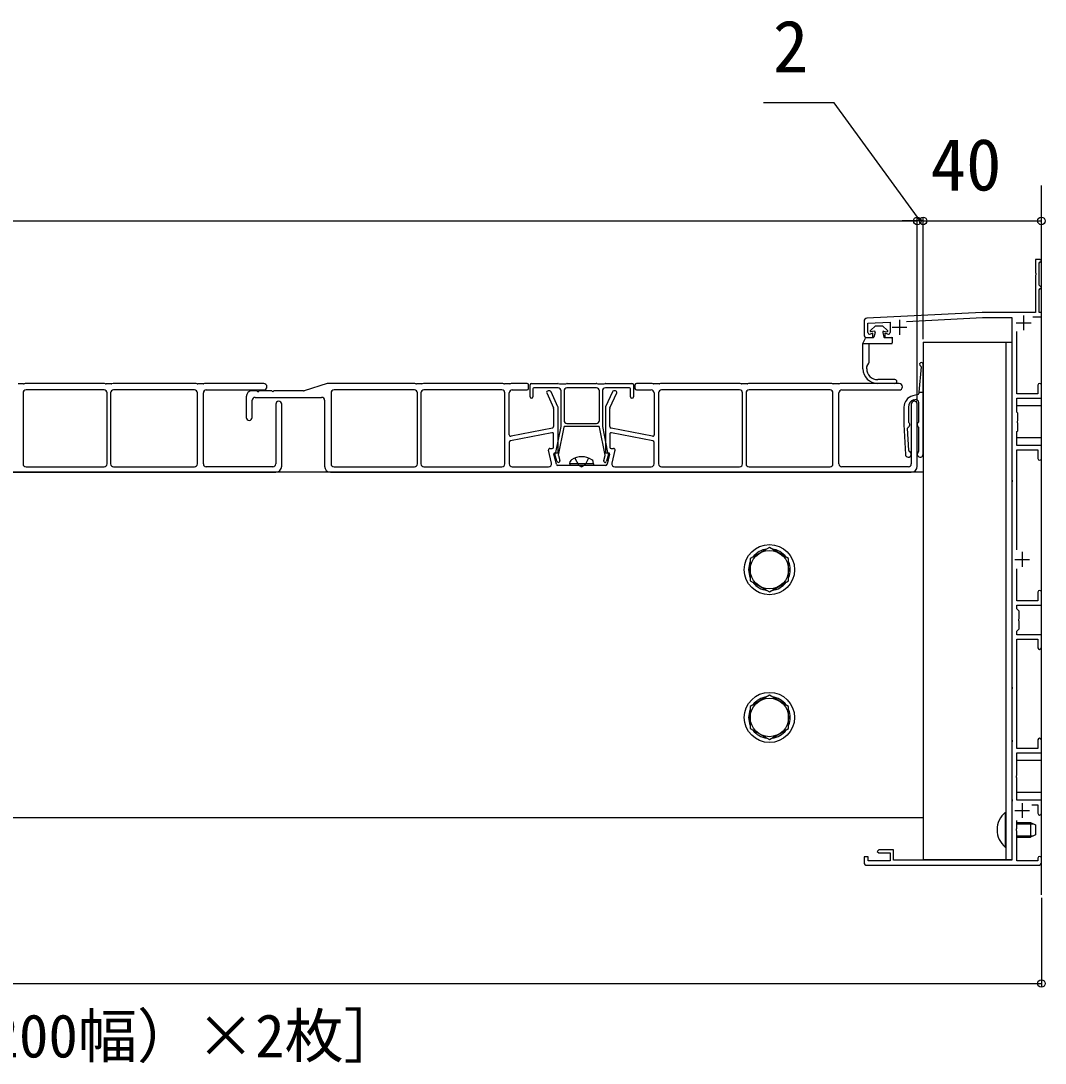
# Model space of a CAD drawing. Units: millimetres, scale not verified. Extents: x -1050 to 1050, y -1565 to 1555.
# Drawn here: x 104.8 to 451.3, y 325.3 to 678 of the extents above; entities that cross this region are included whole.
import ezdxf
from ezdxf.enums import TextEntityAlignment as Align

# ---------------------------------------------------------------- set-up
doc = ezdxf.new("R2010")
doc.units = ezdxf.units.MM
doc.header["$LTSCALE"] = 8
for name, color, linetype in [('0-2_YKK_11', 7, 'Continuous'), ('0-3_YKK_12', 2, 'Continuous'), ('0-4_YKK_13', 4, 'Continuous'), ('0-5_YKK_D', 6, 'Continuous'), ('0-7_YSS_K', 3, 'Continuous')]:
    doc.layers.add(name, color=color, linetype=linetype)
doc.styles.add('ＭＳ ゴシック', font='')
doc.styles.get('ＭＳ ゴシック').set_extended_font_data('MS Gothic')

msp = doc.modelspace()

# ---------------------------------------------------------------- linework, layer by layer
at = {"layer": '0-2_YKK_11'}
for p, q in [((390, 576.35), (390, 571.801)), ((402, 576.801), (402, 571.801)), ((441.5, 575.801), (446.5, 575.801)), ((444, 578.301), (444, 573.301)), ((399.5, 574.301), (404.5, 574.301)), ((443.5, 498.301), (443.5, 493.301)), ((441, 495.801), (446, 495.801)), ((443.5, 413.301), (443.5, 408.301)), ((441, 410.801), (446, 410.801)), ((391, 392.301), (449, 392.301)), ((450, 393.301), (450, 394.701))]:
    msp.add_line(p, q, dxfattribs=at)
for points in [[(447.059, 577.801), (450, 577.801), (450, 579.301), (449.2, 579.301), (449.2, 587.001), (449.5, 587.301), (450, 587.801), (449.5, 588.301), (449.2, 588.601), (449.2, 596.001), (449.5, 596.301), (450, 596.801), (449.5, 597.301), (448, 597.301), (448, 592.76), (448.12, 592.576), (448.12, 592.027), (448, 591.843), (448, 579.301), (430, 579.301), (390.95, 577.349)], [(404.385, 576.319), (430.042, 577.601), (440, 577.601), (440, 522.76), (440.12, 522.576), (440.12, 522.027), (440, 521.843), (440, 452.76), (440.12, 452.576), (440.12, 452.027), (440, 451.843), (440, 434.76), (440.12, 434.576), (440.12, 434.027), (440, 433.843), (440, 414.76), (440.12, 414.576), (440.12, 414.027), (440, 413.843), (440, 394.001), (400, 394.001), (400, 397.501), (395, 397.501), (394.5, 397.001), (395, 396.501), (398.8, 396.501), (398.8, 393.801), (391.4, 393.801), (391.4, 395.101), (390, 395.101), (390, 393.301)], [(391.3, 572.601), (391.3, 575.664), (398.8, 576.039), (398.8, 572.601)], [(391, 570.801), (393, 570.801), (393, 572.304), (392.072, 572.027)], [(398.052, 572.02), (397, 572.287), (397, 570.801), (399.7, 570.801)], [(448.8, 554.701), (448.8, 551.801), (441.7, 551.801), (441.7, 572.929)], [(450, 529.901), (450, 534.301), (441.7, 534.301), (441.7, 539.001), (442, 539.301), (442, 541.843), (441.88, 542.027), (441.88, 542.576), (442, 542.76), (442, 545.301), (441.7, 545.601), (441.7, 550.301), (450, 550.301), (450, 554.701)], [(441.7, 498.964), (441.7, 532.801), (448.8, 532.801), (448.8, 529.901)], [(448.8, 484.701), (448.8, 481.801), (441.7, 481.801), (441.7, 492.639)], [(450, 465.901), (450, 470.301), (441.7, 470.301), (441.7, 471.501), (442.5, 472.301), (442.5, 474.843), (442.38, 475.027), (442.38, 475.576), (442.5, 475.76), (442.5, 478.301), (441.7, 479.101), (441.7, 480.301), (450, 480.301), (450, 484.701)], [(448.8, 434.701), (448.8, 431.801), (441.7, 431.801), (441.7, 468.801), (448.8, 468.801), (448.8, 465.901)], [(450, 409.901), (450, 414.301), (441.7, 414.301), (441.7, 421.843), (441.58, 422.027), (441.58, 422.576), (441.7, 422.76), (441.7, 430.301), (450, 430.301), (450, 434.701)], [(446.773, 412.801), (448.8, 412.801), (448.8, 409.901)], [(448.8, 394.701), (448.8, 393.801), (441.7, 393.801), (441.7, 403.843), (441.58, 404.027), (441.58, 404.576), (441.7, 404.76), (441.7, 407.444)]]:
    msp.add_lwpolyline(points, dxfattribs=at)
for centre, radius, start, end in [((391, 576.35), 1, 92.86241, 180), ((391, 571.801), 1, 180.00001, 269.99999), ((391.9, 572.601), 0.6, 179.99999, 286.64594), ((398.2, 572.601), 0.6, 255.7557, 359.99999), ((449.4, 554.701), 0.6, 90.00001, 179.99999), ((449.4, 554.701), 0.6, 0.00001, 89.99999), ((449.4, 529.901), 0.6, 180.00001, 269.99999), ((449.4, 529.901), 0.6, 270.00001, 359.99999), ((449.4, 484.701), 0.6, 90.00001, 179.99999), ((449.4, 484.701), 0.6, 0.00001, 89.99999), ((449.4, 465.901), 0.6, 180.00001, 269.99999), ((449.4, 465.901), 0.6, 270.00001, 359.99999), ((449.4, 434.701), 0.6, 90.00001, 179.99999), ((449.4, 434.701), 0.6, 0.00001, 89.99999), ((449.4, 409.901), 0.6, 180.00001, 269.99999), ((449.4, 409.901), 0.6, 270.00001, 359.99999), ((449.4, 394.701), 0.6, 90.00001, 179.99999), ((449.4, 394.701), 0.6, 0.00001, 89.99999), ((391, 393.301), 1, 180.00001, 269.99999), ((449, 393.301), 1, 270.00001, 359.99999)]:
    msp.add_arc(centre, radius, start, end, dxfattribs=at)
at = {"layer": '0-3_YKK_12'}
for p, q in [((410, 525.301), (-345, 525.301)), ((410, 408.301), (-345, 408.301))]:
    msp.add_line(p, q, dxfattribs=at)
at = {"layer": '0-4_YKK_13'}
for p, q in [((393.9, 574.801), (392.134, 573.239)), ((393.9, 574.801), (392.134, 573.239)), ((393.455, 572.945), (392.331, 572.803)), ((393.782, 572.569), (393.35, 570.986)), ((393.9, 574.801), (396.2, 574.801)), ((396.2, 574.801), (397.966, 573.239)), ((396.318, 572.569), (396.75, 570.986)), ((396.645, 572.945), (397.769, 572.803)), ((389.617, 568.801), (390.483, 570.657)), ((389.617, 560.301), (389.617, 568.801)), ((390.709, 570.801), (393.109, 570.801)), ((391.617, 568.801), (391.617, 562.294)), ((396.789, 568.801), (399.3, 568.801)), ((396.991, 570.801), (399.3, 570.801)), ((399.55, 570.551), (399.55, 569.051)), ((410, 569.301), (410, 394.301)), ((410, 569.301), (440, 569.301)), ((438, 569.301), (438, 394.301)), ((440, 569.301), (440, 394.301)), ((390.917, 560.301), (390.917, 560.92)), ((390.958, 561.07), (391.577, 562.144)), ((409.372, 560.9), (408.5, 552.37)), ((410, 531.369), (410, 561.77)), ((105.677, 555.151), (103.823, 555.151)), ((106.18, 555.28), (105.82, 555.173)), ((132.927, 555.301), (106.323, 555.301)), ((133.43, 555.173), (133.07, 555.28)), ((135.427, 555.151), (133.573, 555.151)), ((135.93, 555.28), (135.57, 555.173)), ((163.927, 555.301), (136.073, 555.301)), ((164.43, 555.173), (164.07, 555.28)), ((166.427, 555.151), (164.573, 555.151)), ((166.93, 555.28), (166.57, 555.173)), ((186.9, 555.301), (167.073, 555.301)), ((208.427, 555.279), (200.573, 552.824)), ((237.927, 555.301), (208.576, 555.301)), ((238.43, 555.173), (238.07, 555.28)), ((240.427, 555.151), (238.573, 555.151)), ((240.93, 555.28), (240.57, 555.173)), ((267.677, 555.301), (241.073, 555.301)), ((268.18, 555.173), (267.82, 555.28)), ((270.177, 555.151), (268.323, 555.151)), ((270.68, 555.28), (270.32, 555.173)), ((276, 555.301), (270.823, 555.301)), ((276.5, 553.601), (276.5, 554.801)), ((277, 550.801), (277, 554.801)), ((277.5, 555.301), (286.427, 555.301)), ((286.5, 553.801), (278.3, 553.801)), ((286.57, 555.28), (286.93, 555.173)), ((287.073, 555.151), (288.927, 555.151)), ((289.07, 555.173), (289.43, 555.28)), ((289.573, 555.301), (299.427, 555.301)), ((299.57, 555.28), (299.93, 555.173)), ((300.073, 555.151), (301.927, 555.151)), ((302.07, 555.173), (302.43, 555.28)), ((310.7, 553.801), (302.5, 553.801)), ((302.573, 555.301), (311.5, 555.301)), ((312, 554.801), (312, 550.801)), ((312.5, 554.801), (312.5, 553.601)), ((318.177, 555.301), (313, 555.301)), ((318.68, 555.173), (318.32, 555.28)), ((320.677, 555.151), (318.823, 555.151)), ((321.18, 555.28), (320.82, 555.173)), ((347.927, 555.301), (321.323, 555.301)), ((348.43, 555.173), (348.07, 555.28)), ((350.427, 555.151), (348.573, 555.151)), ((350.93, 555.28), (350.57, 555.173)), ((378.927, 555.301), (351.073, 555.301)), ((379.43, 555.173), (379.07, 555.28)), ((381.427, 555.151), (379.573, 555.151)), ((381.93, 555.28), (381.57, 555.173)), ((401.9, 555.301), (382.073, 555.301)), ((400.461, 556.601), (394.617, 556.601)), ((400.461, 555.301), (394.617, 555.301)), ((105.5, 552.101), (105.5, 528.101)), ((132.9, 553.101), (106.5, 553.101)), ((133.9, 528.101), (133.9, 552.101)), ((135.1, 552.101), (135.1, 528.101)), ((163.5, 553.101), (136.1, 553.101)), ((164.5, 528.101), (164.5, 552.101)), ((166.5, 528.101), (166.5, 552.101)), ((167.5, 553.101), (186.9, 553.101)), ((181, 550.801), (181, 543.801)), ((184.48, 552.801), (183, 552.801)), ((184, 550.601), (206.5, 550.601)), ((189.48, 552.801), (185.52, 552.801)), ((200.424, 552.801), (190.52, 552.801)), ((209.7, 552.101), (209.7, 528.101)), ((237.9, 553.101), (210.7, 553.101)), ((238.9, 528.101), (238.9, 552.101)), ((240.1, 552.101), (240.1, 528.101)), ((267.5, 553.101), (241.1, 553.101)), ((268.5, 528.101), (268.5, 552.101)), ((270, 537.911), (270, 552.101)), ((271, 553.101), (276, 553.101)), ((278, 553.501), (278, 550.801)), ((282.674, 552.095), (284.955, 547.075)), ((283.678, 552.801), (283.129, 552.801)), ((286.455, 547.4), (284.133, 552.508)), ((287.5, 540.831), (287.5, 552.801)), ((288.5, 552.801), (288.5, 542.801)), ((300.5, 542.801), (300.5, 552.801)), ((301.5, 552.801), (301.5, 540.831)), ((304.867, 552.508), (302.545, 547.389)), ((304.045, 547.065), (306.327, 552.095)), ((305.871, 552.801), (305.322, 552.801)), ((311, 550.801), (311, 553.501)), ((313, 553.101), (318, 553.101)), ((319, 552.101), (319, 537.911)), ((320.5, 552.101), (320.5, 528.101)), ((347.9, 553.101), (321.5, 553.101)), ((348.9, 528.101), (348.9, 552.101)), ((350.1, 552.101), (350.1, 528.101)), ((378.5, 553.101), (351.1, 553.101)), ((379.5, 528.101), (379.5, 552.101)), ((381.5, 528.101), (381.5, 552.101)), ((382.5, 553.101), (401.9, 553.101)), ((408.278, 551.61), (406.465, 551.124)), ((408.5, 552.37), (410, 552.37)), ((408.5, 552.37), (408.5, 551.9)), ((183, 543.801), (183, 549.601)), ((191, 548.301), (191, 528.101)), ((193, 527.301), (193, 548.301)), ((207.5, 549.601), (207.5, 527.301)), ((285, 546.868), (285, 540.711)), ((286.5, 532.101), (286.5, 547.193)), ((302.5, 547.183), (302.5, 532.101)), ((304, 540.711), (304, 546.858)), ((403.5, 547.26), (403.5, 541.369)), ((405, 547.3), (405, 542.344)), ((406, 548.301), (406, 528.101)), ((406.853, 549.715), (407.241, 549.819)), ((408, 527.301), (408, 548.301)), ((408.5, 542.344), (408.5, 548.853)), ((450, 547.701), (441.7, 547.701)), ((284.598, 540.221), (270.598, 537.421)), ((285.737, 531.985), (287.494, 540.772)), ((288.472, 540.56), (286.579, 531.1)), ((300.234, 540.801), (288.766, 540.801)), ((289.5, 541.801), (299.5, 541.801)), ((302.421, 531.1), (300.528, 540.56)), ((301.506, 540.772), (303.263, 531.985)), ((318.402, 537.421), (304.402, 540.221)), ((403.5, 541.369), (404.001, 531.32)), ((405.14, 532.578), (404.761, 540.181)), ((408.5, 532.344), (408.5, 540.395)), ((284.402, 538.652), (270.402, 535.852)), ((285, 533.801), (285, 538.162)), ((304, 538.162), (304, 533.801)), ((318.598, 535.852), (304.598, 538.652)), ((450, 536.901), (441.7, 536.901)), ((270, 535.362), (270, 528.101)), ((284.284, 528.333), (283.248, 532.686)), ((283.734, 533.301), (284.5, 533.301)), ((304.5, 533.301), (305.266, 533.301)), ((305.752, 532.686), (304.716, 528.333)), ((319, 528.101), (319, 535.362)), ((285.909, 527.986), (285.088, 531.432)), ((285.38, 531.801), (286.2, 531.801)), ((286.12, 528.963), (285.414, 531.412)), ((286.585, 530.958), (287.08, 529.24)), ((301.92, 529.24), (302.415, 530.958)), ((302.8, 531.801), (303.62, 531.801)), ((303.586, 531.412), (302.88, 528.963)), ((303.912, 531.432), (303.091, 527.986)), ((106.5, 527.101), (132.9, 527.101)), ((136.1, 527.101), (163.5, 527.101)), ((190, 527.101), (167.5, 527.101)), ((210.7, 527.101), (237.9, 527.101)), ((241.1, 527.101), (267.5, 527.101)), ((271, 527.101), (283.311, 527.101)), ((293.98, 527.601), (286.395, 527.601)), ((290.5, 528.101), (290.641, 528.904)), ((298.5, 528.101), (290.5, 528.101)), ((290.5, 528.101), (290.588, 527.601)), ((298.412, 527.601), (290.588, 527.601)), ((302.605, 527.601), (295.02, 527.601)), ((298.5, 528.101), (298.358, 528.904)), ((298.5, 528.101), (298.412, 527.601)), ((305.689, 527.101), (318, 527.101)), ((321.5, 527.101), (347.9, 527.101)), ((351.1, 527.101), (378.5, 527.101)), ((405, 527.101), (382.5, 527.101)), ((-5.5, 525.301), (191, 525.301)), ((209.5, 525.301), (406, 525.301)), ((450, 427.701), (441.7, 427.701)), ((450, 416.901), (441.7, 416.901)), ((437.752, 410.201), (438, 410.201)), ((437.752, 410.201), (437.752, 398.401)), ((438, 398.401), (438, 410.201)), ((441.7, 406.801), (446.3, 406.801)), ((441.7, 406.368), (447.22, 406.368)), ((446.3, 406.801), (448, 406.001)), ((446.3, 406.801), (446.3, 401.801)), ((448, 406.001), (448, 402.601)), ((441.7, 402.234), (447.22, 402.234)), ((448, 402.601), (446.3, 401.801)), ((441.7, 401.801), (446.3, 401.801)), ((437.752, 398.401), (438, 398.401)), ((410, 394.301), (440, 394.301))]:
    msp.add_line(p, q, dxfattribs=at)
for points in [[(389.617, 568.801), (391.824, 568.801), (396.789, 568.801)], [(299.5, 553.801), (294.5, 553.801), (289.5, 553.801)], [(292.2, 530.081), (293.355, 527.764), (294.5, 527.156)], [(296.8, 530.081), (295.645, 527.764), (294.5, 527.156)]]:
    msp.add_lwpolyline(points, dxfattribs=at)
for points in [[(358, 499.807), (351.5, 496.054), (351.5, 488.549), (358, 484.796), (364.5, 488.549), (364.5, 496.054)], [(358, 449.807), (351.5, 446.054), (351.5, 438.549), (358, 434.796), (364.5, 438.549), (364.5, 446.054)]]:
    msp.add_lwpolyline(points, close=True, dxfattribs=at)
for centre, radius in [((358, 492.301), 8.5), ((358, 492.301), 6.5), ((358, 442.301), 8.5), ((358, 442.301), 6.5)]:
    msp.add_circle(centre, radius, dxfattribs=at)
for centre, radius, start, end in [((392.3, 573.051), 0.25, 131.51167, 277.19497), ((393.493, 572.648), 0.3, 344.74763, 97.19497), ((396.607, 572.648), 0.3, 82.80503, 195.25237), ((397.8, 573.051), 0.25, 262.80503, 48.48833), ((390.709, 570.551), 0.25, 90, 155), ((393.109, 571.051), 0.25, 270, 344.74763), ((396.991, 571.051), 0.25, 195.25237, 270), ((399.3, 570.551), 0.25, 0, 90), ((399.3, 569.051), 0.25, 270, 0), ((391.217, 560.92), 0.3, 150, 180), ((391.317, 562.294), 0.3, 330, 0), ((409.4, 561.77), 0.6, 0, 248.76355), ((409.074, 560.931), 0.3, 354.16057, 68.76355), ((394.617, 560.301), 5, 180, 270), ((394.617, 560.301), 3.7, 180, 270), ((105.677, 555.651), 0.5, 270, 286.69924), ((106.323, 554.801), 0.5, 90, 106.69924), ((132.927, 554.801), 0.5, 73.30076, 90), ((133.573, 555.651), 0.5, 253.30076, 270), ((135.427, 555.651), 0.5, 270, 286.69924), ((136.073, 554.801), 0.5, 90, 106.69924), ((163.927, 554.801), 0.5, 73.30076, 90), ((164.573, 555.651), 0.5, 253.30076, 270), ((166.427, 555.651), 0.5, 270, 286.69924), ((167.073, 554.801), 0.5, 90, 106.69924), ((186.9, 554.201), 1.1, 270, 90), ((208.576, 554.801), 0.5, 90, 107.35402), ((237.927, 554.801), 0.5, 73.30076, 90), ((238.573, 555.651), 0.5, 253.30076, 270), ((240.427, 555.651), 0.5, 270, 286.69924), ((241.073, 554.801), 0.5, 90, 106.69924), ((267.677, 554.801), 0.5, 73.30076, 90), ((268.323, 555.651), 0.5, 253.30076, 270), ((270.177, 555.651), 0.5, 270, 286.69924), ((270.823, 554.801), 0.5, 90, 106.69924), ((276, 554.801), 0.5, 0, 90), ((277.5, 554.801), 0.5, 90, 180), ((278.3, 553.501), 0.3, 90, 180), ((286.427, 554.801), 0.5, 73.30076, 90), ((286.5, 552.801), 1, 0, 90), ((287.073, 555.651), 0.5, 253.30076, 270), ((289.5, 552.801), 1, 90, 180), ((288.927, 555.651), 0.5, 270, 286.69924), ((289.573, 554.801), 0.5, 90, 106.69924), ((299.427, 554.801), 0.5, 73.30076, 90), ((299.5, 552.801), 1, 0, 90), ((300.073, 555.651), 0.5, 253.30076, 270), ((302.5, 552.801), 1, 90, 180), ((301.927, 555.651), 0.5, 270, 286.69924), ((302.573, 554.801), 0.5, 90, 106.69924), ((310.7, 553.501), 0.3, 0, 90), ((311.5, 554.801), 0.5, 0, 90), ((313, 554.801), 0.5, 90, 180), ((318.177, 554.801), 0.5, 73.30076, 90), ((318.823, 555.651), 0.5, 253.30076, 270), ((320.677, 555.651), 0.5, 270, 286.69924), ((321.323, 554.801), 0.5, 90, 106.69924), ((347.927, 554.801), 0.5, 73.30076, 90), ((348.573, 555.651), 0.5, 253.30076, 270), ((350.427, 555.651), 0.5, 270, 286.69924), ((351.073, 554.801), 0.5, 90, 106.69924), ((378.927, 554.801), 0.5, 73.30076, 90), ((379.573, 555.651), 0.5, 253.30076, 270), ((381.427, 555.651), 0.5, 270, 286.69924), ((382.073, 554.801), 0.5, 90, 106.69924), ((400.461, 555.951), 0.65, 270, 90), ((401.9, 554.201), 1.1, 270, 90), ((106.5, 552.101), 1, 90, 180), ((132.9, 552.101), 1, 0, 90), ((136.1, 552.101), 1, 90, 180), ((163.5, 552.101), 1, 0, 90), ((167.5, 552.101), 1, 90, 180), ((183, 550.801), 2, 90, 180), ((184, 549.601), 1, 90, 180), ((184.48, 552.501), 0.3, 30, 90), ((185, 552.801), 0.3, 210, 330), ((185.52, 552.501), 0.3, 90, 150), ((189.48, 552.501), 0.3, 30, 90), ((190, 552.801), 0.3, 210, 330), ((190.52, 552.501), 0.3, 90, 150), ((200.424, 553.301), 0.5, 270, 287.35402), ((206.5, 549.601), 1, 0, 90), ((210.7, 552.101), 1, 90, 180), ((237.9, 552.101), 1, 0, 90), ((241.1, 552.101), 1, 90, 180), ((267.5, 552.101), 1, 360, 90), ((271, 552.101), 1, 90, 180), ((276, 553.601), 0.5, 270, 0), ((277.5, 550.801), 0.5, 180, 270), ((277.5, 550.801), 0.5, 270, 0), ((283.129, 552.301), 0.5, 90, 204.44395), ((283.678, 552.301), 0.5, 24.44395, 90), ((305.322, 552.301), 0.5, 90, 155.5983), ((305.871, 552.301), 0.5, 335.5983, 90), ((311.5, 550.801), 0.5, 180, 270), ((311.5, 550.801), 0.5, 270, 0), ((313, 553.601), 0.5, 180, 270), ((318, 552.101), 1, 0, 90), ((321.5, 552.101), 1, 90, 180), ((347.9, 552.101), 1, 0, 90), ((351.1, 552.101), 1, 90, 180), ((378.5, 552.101), 1, 0, 90), ((382.5, 552.101), 1, 90, 180), ((407.5, 547.26), 4, 105.00061, 180), ((408.2, 551.9), 0.3, 285.00061, 0), ((192, 548.301), 1, 0, 180), ((284.5, 546.868), 0.5, 0, 24.44395), ((286, 547.193), 0.5, 0, 24.44395), ((303, 547.183), 0.5, 155.5983, 180), ((304.5, 546.858), 0.5, 155.5983, 180), ((407.5, 547.3), 2.5, 104.9981, 180), ((407, 548.301), 1, 0, 180), ((407.5, 548.853), 1, 0, 105), ((182, 543.801), 1, 180, 0), ((284.5, 540.711), 0.5, 281.30993, 0), ((287.2, 540.831), 0.3, 348.69007, 0), ((288.766, 540.501), 0.3, 90, 168.69007), ((289.5, 542.801), 1, 180, 270), ((299.5, 542.801), 1, 270, 0), ((300.234, 540.501), 0.3, 11.30993, 90), ((301.8, 540.831), 0.3, 180, 191.30993), ((304.5, 540.711), 0.5, 180, 258.69007), ((405.06, 540.196), 0.3, 115.53345, 182.85544), ((404.5, 541.369), 1, 295.53345, 54.31467), ((405.2, 542.344), 0.2, 180, 234.31467), ((409, 541.369), 1, 125.68533, 234.31467), ((408.3, 542.344), 0.2, 305.68533, 0), ((408.3, 540.395), 0.2, 0, 54.31467), ((270.5, 537.911), 0.5, 180, 281.30993), ((284.5, 538.162), 0.5, 0, 101.30993), ((304.5, 538.162), 0.5, 78.69007, 180), ((318.5, 537.911), 0.5, 258.69007, 0), ((270.5, 535.362), 0.5, 101.30993, 180), ((283.734, 532.801), 0.5, 90, 193.3925), ((284.5, 533.801), 0.5, 270, 0), ((304.5, 533.801), 0.5, 180, 270), ((305.266, 532.801), 0.5, 346.6075, 90), ((318.5, 535.362), 0.5, 0, 78.69007), ((405.44, 532.593), 0.3, 182.85544, 250.23557), ((285.38, 531.501), 0.3, 90, 193.3925), ((285.7, 531.502), 0.3, 114.827, 197.33887), ((285.442, 532.043), 0.3, 296.01796, 348.69007), ((286.6, 529.101), 0.5, 196.079, 16.079), ((286.2, 532.101), 0.3, 270, 0), ((286.874, 531.041), 0.3, 168.69007, 196.079), ((291.528, 528.748), 0.9, 122.05588, 170), ((294.5, 524.001), 6.5, 57.94412, 122.05588), ((297.472, 528.748), 0.9, 10, 57.94412), ((302.4, 529.101), 0.5, 163.921, 343.921), ((302.126, 531.041), 0.3, 343.921, 11.30993), ((302.8, 532.101), 0.3, 180, 270), ((303.558, 532.043), 0.3, 191.30993, 243.98204), ((303.3, 531.502), 0.3, 342.66113, 65.173), ((303.62, 531.501), 0.3, 346.6075, 90), ((405, 531.369), 1, 182.85544, 70.23557), ((409, 531.369), 1, 125.68533, 0), ((408.3, 532.344), 0.2, 305.68533, 0), ((106.5, 528.101), 1, 180, 270), ((132.9, 528.101), 1, 270, 0), ((136.1, 528.101), 1, 180, 270), ((163.5, 528.101), 1, 270, 0), ((167.5, 528.101), 1, 180, 270), ((190, 528.101), 1, 270, 0), ((191, 527.301), 2, 270, 0), ((209.5, 527.301), 2, 180, 270), ((210.7, 528.101), 1, 180, 270), ((237.9, 528.101), 1, 270, 0), ((241.1, 528.101), 1, 180, 270), ((267.5, 528.101), 1, 270, 360), ((271, 528.101), 1, 180, 270), ((283.311, 528.101), 1, 270, 13.3925), ((286.395, 528.101), 0.5, 193.3925, 270), ((293.98, 527.301), 0.3, 30, 90), ((294.5, 527.601), 0.3, 210, 330), ((295.02, 527.301), 0.3, 90, 150), ((302.605, 528.101), 0.5, 270, 346.6075), ((305.689, 528.101), 1, 166.6075, 270), ((318, 528.101), 1, 270, 0), ((321.5, 528.101), 1, 180, 270), ((347.9, 528.101), 1, 270, 0), ((351.1, 528.101), 1, 180, 270), ((378.5, 528.101), 1, 270, 0), ((382.5, 528.101), 1, 180, 270), ((405, 528.101), 1, 270, 0), ((406, 527.301), 2, 270, 0), ((358, 492.301), 7.05, 97.21814, 142.78186), ((358, 492.301), 7.05, 37.21814, 82.78186), ((358, 492.301), 7.05, 157.21814, 202.78186), ((358, 492.301), 7.05, 337.21814, 22.78186), ((358, 492.301), 7.05, 217.21814, 262.78186), ((358, 492.301), 7.05, 277.21814, 322.78186), ((358, 442.301), 7.05, 97.21814, 142.78186), ((358, 442.301), 7.05, 37.21814, 82.78186), ((358, 442.301), 7.05, 157.21814, 202.78186), ((358, 442.301), 7.05, 337.21814, 22.78186), ((358, 442.301), 7.05, 217.21814, 262.78186), ((358, 442.301), 7.05, 277.21814, 322.78186), ((442.7, 404.301), 7.7, 129.98312, 230.01688)]:
    msp.add_arc(centre, radius, start, end, dxfattribs=at)
at = {"layer": '0-5_YKK_D'}
for p, q in [((-322, 610.301), (408, 610.301)), ((408, 610.301), (402.9, 610.301)), ((408, 550.3), (408, 611.301)), ((408, 549.301), (408, 611.301)), ((410, 610.301), (408, 610.301)), ((410, 610.301), (408, 610.301)), ((410, 570.301), (410, 611.301)), ((410, 570.301), (410, 611.301)), ((410, 610.301), (450, 610.301)), ((410, 610.301), (415.1, 610.301)), ((450, 381.301), (450, 351.301)), ((-405, 352.301), (450, 352.301))]:
    msp.add_line(p, q, dxfattribs=at)
msp.add_lwpolyline([(409, 610.301), (379.845, 650.301), (355.936, 650.301)], dxfattribs=at)
for centre in [(408, 610.301), (408, 610.301), (410, 610.301), (410, 610.301), (450, 610.301), (450, 352.301)]:
    msp.add_circle(centre, 1.275, dxfattribs=at)
at = {"layer": '0-7_YSS_K'}
msp.add_line((450, 382.301), (450, 622.301), dxfattribs=at)

# ---------------------------------------------------------------- texts
at = {"layer": '0-5_YKK_D', "style": 'ＭＳ ゴシック'}
for s, height, p in [('2', 17.6, (359.163, 655.301)), ('40', 17.6, (412.545, 615.301)), ('［樹脂製デッキ（300幅）×1枚＋樹脂製デッキ（200幅）×2枚］', 14.66, (-345.625, 322.87))]:
    msp.add_text(s, height=height, dxfattribs=at).set_placement(p, align=Align.BOTTOM_LEFT)

doc.saveas('drawing.dxf')
